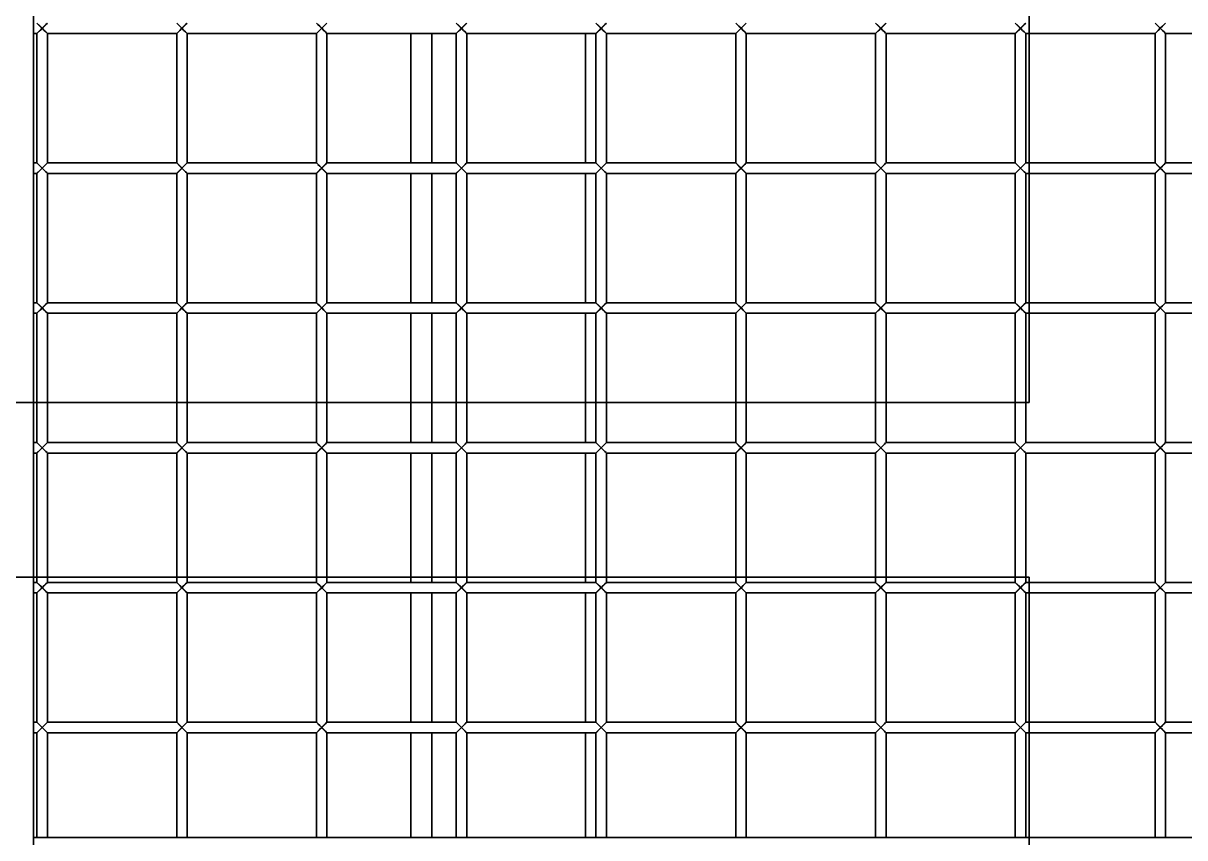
# Model space of a CAD drawing. Header units: millimetres. Extents: x 32496 to 166256, y 3504 to 23939.
# Drawn here: x 70832.1 to 71164.5, y 12556.6 to 12789.6 of the extents above; entities that cross this region are included whole.
import ezdxf

# ---------------------------------------------------------------- set-up
doc = ezdxf.new("R2010")
doc.units = ezdxf.units.MM
doc.layers.get('0').update_dxf_attribs({"lineweight": 35})

# ---------------------------------------------------------------- blocks, each defined once
blk = doc.blocks.new('DRGTJHYTHRTTR')
at = {"color": 7, "linetype": 'Continuous'}
for p, q in [((53199.04, -50285.69), (53199.04, -49732.69)), ((53199.04, -50285.69), (51844.04, -50285.69)), ((53199.04, -50335.69), (51844.04, -50335.69)), ((53199.04, -50735.69), (53199.04, -50335.69))]:
    blk.add_line(p, q, dxfattribs=at)
blk = doc.blocks.new('8-1250')
at = {"linetype": 'Continuous'}
for p, q in [((-2211.13, -33789.43), (-2211.13, -34414.79)), ((-2211.13, -34184.79), (-2210.13, -34184.79)), ((-2210.13, -34181.79), (-2207.13, -34184.79)), ((-2210.13, -34184.79), (-2207.13, -34181.79)), ((-2210.13, -34184.79), (-2210.13, -34221.79)), ((-2210.01, -34184.67), (-2209.22, -34183.88)), ((-2209.22, -34183.88), (-2208.63, -34183.29)), ((-2207.13, -34184.79), (-2170.13, -34184.79)), ((-2207.13, -34184.79), (-2207.13, -34221.79)), ((-2170.13, -34181.79), (-2167.13, -34184.79)), ((-2170.13, -34184.79), (-2167.13, -34181.79)), ((-2170.13, -34184.79), (-2170.13, -34221.79)), ((-2170.01, -34184.67), (-2169.22, -34183.88)), ((-2169.22, -34183.88), (-2168.63, -34183.29)), ((-2167.13, -34184.79), (-2130.13, -34184.79)), ((-2167.13, -34184.79), (-2167.13, -34221.79)), ((-2130.13, -34181.79), (-2127.13, -34184.79)), ((-2130.13, -34184.79), (-2127.13, -34181.79)), ((-2130.13, -34184.79), (-2130.13, -34221.79)), ((-2130.01, -34184.67), (-2129.22, -34183.88)), ((-2129.22, -34183.88), (-2128.63, -34183.29)), ((-2127.13, -34184.79), (-2090.13, -34184.79)), ((-2127.13, -34184.79), (-2127.13, -34221.79)), ((-2103.13, -34221.79), (-2103.13, -34184.79)), ((-2097.13, -34184.79), (-2097.13, -34221.79)), ((-2090.13, -34181.79), (-2087.13, -34184.79)), ((-2090.13, -34184.79), (-2087.13, -34181.79)), ((-2090.13, -34184.79), (-2090.13, -34221.79)), ((-2090.01, -34184.67), (-2089.22, -34183.88)), ((-2089.22, -34183.88), (-2088.63, -34183.29)), ((-2087.13, -34184.79), (-2050.13, -34184.79)), ((-2087.13, -34184.79), (-2087.13, -34221.79)), ((-2053.13, -34184.79), (-2053.13, -34221.79)), ((-2050.13, -34181.79), (-2047.13, -34184.79)), ((-2050.13, -34184.79), (-2047.13, -34181.79)), ((-2050.13, -34184.79), (-2050.13, -34221.79)), ((-2050.01, -34184.67), (-2049.22, -34183.88)), ((-2049.22, -34183.88), (-2048.63, -34183.29)), ((-2047.13, -34184.79), (-2010.13, -34184.79)), ((-2047.13, -34184.79), (-2047.13, -34221.79)), ((-2010.13, -34181.79), (-2007.13, -34184.79)), ((-2010.13, -34184.79), (-2007.13, -34181.79)), ((-2010.13, -34184.79), (-2010.13, -34221.79)), ((-2010.01, -34184.67), (-2009.22, -34183.88)), ((-2009.22, -34183.88), (-2008.63, -34183.29)), ((-2007.13, -34184.79), (-1970.13, -34184.79)), ((-2007.13, -34184.79), (-2007.13, -34221.79)), ((-1970.13, -34181.79), (-1967.13, -34184.79)), ((-1970.13, -34184.79), (-1967.13, -34181.79)), ((-1970.13, -34184.79), (-1970.13, -34221.79)), ((-1970.01, -34184.67), (-1969.22, -34183.88)), ((-1969.22, -34183.88), (-1968.63, -34183.29)), ((-1967.13, -34184.79), (-1930.13, -34184.79)), ((-1967.13, -34184.79), (-1967.13, -34221.79)), ((-1930.13, -34181.79), (-1927.13, -34184.79)), ((-1930.13, -34184.79), (-1927.13, -34181.79)), ((-1930.13, -34184.79), (-1930.13, -34221.79)), ((-1930.01, -34184.67), (-1929.22, -34183.88)), ((-1929.22, -34183.88), (-1928.63, -34183.29)), ((-1927.13, -34184.79), (-1890.13, -34184.79)), ((-1927.13, -34184.79), (-1927.13, -34221.79)), ((-1890.13, -34181.79), (-1887.13, -34184.79)), ((-1890.13, -34184.79), (-1887.13, -34181.79)), ((-1890.13, -34184.79), (-1890.13, -34221.79)), ((-1890.01, -34184.67), (-1889.22, -34183.88)), ((-1889.22, -34183.88), (-1888.63, -34183.29)), ((-1887.13, -34184.79), (-1850.13, -34184.79)), ((-1887.13, -34184.79), (-1887.13, -34221.79)), ((-2211.13, -34221.79), (-2210.13, -34221.79)), ((-2211.13, -34224.79), (-2210.13, -34224.79)), ((-2210.13, -34221.79), (-2207.13, -34224.79)), ((-2210.13, -34224.79), (-2207.13, -34221.79)), ((-2210.13, -34224.79), (-2210.13, -34261.79)), ((-2210.01, -34224.67), (-2209.22, -34223.88)), ((-2209.22, -34223.88), (-2208.63, -34223.29)), ((-2207.13, -34221.79), (-2170.13, -34221.79)), ((-2207.13, -34224.79), (-2170.13, -34224.79)), ((-2207.13, -34224.79), (-2207.13, -34261.79)), ((-2170.13, -34221.79), (-2167.13, -34224.79)), ((-2170.13, -34224.79), (-2167.13, -34221.79)), ((-2170.13, -34224.79), (-2170.13, -34261.79)), ((-2170.01, -34224.67), (-2169.22, -34223.88)), ((-2169.22, -34223.88), (-2168.63, -34223.29)), ((-2167.13, -34221.79), (-2130.13, -34221.79)), ((-2167.13, -34224.79), (-2130.13, -34224.79)), ((-2167.13, -34224.79), (-2167.13, -34261.79)), ((-2130.13, -34221.79), (-2127.13, -34224.79)), ((-2130.13, -34224.79), (-2127.13, -34221.79)), ((-2130.13, -34224.79), (-2130.13, -34261.79)), ((-2130.01, -34224.67), (-2129.22, -34223.88)), ((-2129.22, -34223.88), (-2128.63, -34223.29)), ((-2127.13, -34221.79), (-2090.13, -34221.79)), ((-2127.13, -34224.79), (-2090.13, -34224.79)), ((-2127.13, -34224.79), (-2127.13, -34261.79)), ((-2103.13, -34261.79), (-2103.13, -34224.79)), ((-2097.13, -34224.79), (-2097.13, -34261.79)), ((-2090.13, -34221.79), (-2087.13, -34224.79)), ((-2090.13, -34224.79), (-2087.13, -34221.79)), ((-2090.13, -34224.79), (-2090.13, -34261.79)), ((-2090.01, -34224.67), (-2089.22, -34223.88)), ((-2089.22, -34223.88), (-2088.63, -34223.29)), ((-2087.13, -34221.79), (-2050.13, -34221.79)), ((-2087.13, -34224.79), (-2050.13, -34224.79)), ((-2087.13, -34224.79), (-2087.13, -34261.79)), ((-2053.13, -34224.79), (-2053.13, -34261.79)), ((-2050.13, -34221.79), (-2047.13, -34224.79)), ((-2050.13, -34224.79), (-2047.13, -34221.79)), ((-2050.13, -34224.79), (-2050.13, -34261.79)), ((-2050.01, -34224.67), (-2049.22, -34223.88)), ((-2049.22, -34223.88), (-2048.63, -34223.29)), ((-2047.13, -34221.79), (-2010.13, -34221.79)), ((-2047.13, -34224.79), (-2010.13, -34224.79)), ((-2047.13, -34224.79), (-2047.13, -34261.79)), ((-2010.13, -34221.79), (-2007.13, -34224.79)), ((-2010.13, -34224.79), (-2007.13, -34221.79)), ((-2010.13, -34224.79), (-2010.13, -34261.79)), ((-2010.01, -34224.67), (-2009.22, -34223.88)), ((-2009.22, -34223.88), (-2008.63, -34223.29)), ((-2007.13, -34221.79), (-1970.13, -34221.79)), ((-2007.13, -34224.79), (-1970.13, -34224.79)), ((-2007.13, -34224.79), (-2007.13, -34261.79)), ((-1970.13, -34221.79), (-1967.13, -34224.79)), ((-1970.13, -34224.79), (-1967.13, -34221.79)), ((-1970.13, -34224.79), (-1970.13, -34261.79)), ((-1970.01, -34224.67), (-1969.22, -34223.88)), ((-1969.22, -34223.88), (-1968.63, -34223.29)), ((-1967.13, -34221.79), (-1930.13, -34221.79)), ((-1967.13, -34224.79), (-1930.13, -34224.79)), ((-1967.13, -34224.79), (-1967.13, -34261.79)), ((-1930.13, -34221.79), (-1927.13, -34224.79)), ((-1930.13, -34224.79), (-1927.13, -34221.79)), ((-1930.13, -34224.79), (-1930.13, -34261.79)), ((-1930.01, -34224.67), (-1929.22, -34223.88)), ((-1929.22, -34223.88), (-1928.63, -34223.29)), ((-1927.13, -34221.79), (-1890.13, -34221.79)), ((-1927.13, -34224.79), (-1890.13, -34224.79)), ((-1927.13, -34224.79), (-1927.13, -34261.79)), ((-1890.13, -34221.79), (-1887.13, -34224.79)), ((-1890.13, -34224.79), (-1887.13, -34221.79)), ((-1890.13, -34224.79), (-1890.13, -34261.79)), ((-1890.01, -34224.67), (-1889.22, -34223.88)), ((-1889.22, -34223.88), (-1888.63, -34223.29)), ((-1887.13, -34221.79), (-1850.13, -34221.79)), ((-1887.13, -34224.79), (-1850.13, -34224.79)), ((-1887.13, -34224.79), (-1887.13, -34261.79)), ((-2211.13, -34261.79), (-2210.13, -34261.79)), ((-2211.13, -34264.79), (-2210.13, -34264.79)), ((-2210.13, -34261.79), (-2207.13, -34264.79)), ((-2210.13, -34264.79), (-2207.13, -34261.79)), ((-2210.13, -34264.79), (-2210.13, -34301.79)), ((-2210.01, -34264.67), (-2209.22, -34263.88)), ((-2209.22, -34263.88), (-2208.63, -34263.29)), ((-2207.13, -34261.79), (-2170.13, -34261.79)), ((-2207.13, -34264.79), (-2170.13, -34264.79)), ((-2207.13, -34264.79), (-2207.13, -34301.79)), ((-2170.13, -34261.79), (-2167.13, -34264.79)), ((-2170.13, -34264.79), (-2167.13, -34261.79)), ((-2170.13, -34264.79), (-2170.13, -34301.79)), ((-2170.01, -34264.67), (-2169.22, -34263.88)), ((-2169.22, -34263.88), (-2168.63, -34263.29)), ((-2167.13, -34261.79), (-2130.13, -34261.79)), ((-2167.13, -34264.79), (-2130.13, -34264.79)), ((-2167.13, -34264.79), (-2167.13, -34301.79)), ((-2130.13, -34261.79), (-2127.13, -34264.79)), ((-2130.13, -34264.79), (-2127.13, -34261.79)), ((-2130.13, -34264.79), (-2130.13, -34301.79)), ((-2130.01, -34264.67), (-2129.22, -34263.88)), ((-2129.22, -34263.88), (-2128.63, -34263.29)), ((-2127.13, -34261.79), (-2090.13, -34261.79)), ((-2127.13, -34264.79), (-2090.13, -34264.79)), ((-2127.13, -34264.79), (-2127.13, -34301.79)), ((-2103.13, -34301.79), (-2103.13, -34264.79)), ((-2097.13, -34264.79), (-2097.13, -34301.79)), ((-2090.13, -34261.79), (-2087.13, -34264.79)), ((-2090.13, -34264.79), (-2087.13, -34261.79)), ((-2090.13, -34264.79), (-2090.13, -34301.79)), ((-2090.01, -34264.67), (-2089.22, -34263.88)), ((-2089.22, -34263.88), (-2088.63, -34263.29)), ((-2087.13, -34261.79), (-2050.13, -34261.79)), ((-2087.13, -34264.79), (-2050.13, -34264.79)), ((-2087.13, -34264.79), (-2087.13, -34301.79)), ((-2053.13, -34264.79), (-2053.13, -34301.79)), ((-2050.13, -34261.79), (-2047.13, -34264.79)), ((-2050.13, -34264.79), (-2047.13, -34261.79)), ((-2050.13, -34264.79), (-2050.13, -34301.79)), ((-2050.01, -34264.67), (-2049.22, -34263.88)), ((-2049.22, -34263.88), (-2048.63, -34263.29)), ((-2047.13, -34261.79), (-2010.13, -34261.79)), ((-2047.13, -34264.79), (-2010.13, -34264.79)), ((-2047.13, -34264.79), (-2047.13, -34301.79)), ((-2010.13, -34261.79), (-2007.13, -34264.79)), ((-2010.13, -34264.79), (-2007.13, -34261.79)), ((-2010.13, -34264.79), (-2010.13, -34301.79)), ((-2010.01, -34264.67), (-2009.22, -34263.88)), ((-2009.22, -34263.88), (-2008.63, -34263.29)), ((-2007.13, -34261.79), (-1970.13, -34261.79)), ((-2007.13, -34264.79), (-1970.13, -34264.79)), ((-2007.13, -34264.79), (-2007.13, -34301.79)), ((-1970.13, -34261.79), (-1967.13, -34264.79)), ((-1970.13, -34264.79), (-1967.13, -34261.79)), ((-1970.13, -34264.79), (-1970.13, -34301.79)), ((-1970.01, -34264.67), (-1969.22, -34263.88)), ((-1969.22, -34263.88), (-1968.63, -34263.29)), ((-1967.13, -34261.79), (-1930.13, -34261.79)), ((-1967.13, -34264.79), (-1930.13, -34264.79)), ((-1967.13, -34264.79), (-1967.13, -34301.79)), ((-1930.13, -34261.79), (-1927.13, -34264.79)), ((-1930.13, -34264.79), (-1927.13, -34261.79)), ((-1930.13, -34264.79), (-1930.13, -34301.79)), ((-1930.01, -34264.67), (-1929.22, -34263.88)), ((-1929.22, -34263.88), (-1928.63, -34263.29)), ((-1927.13, -34261.79), (-1890.13, -34261.79)), ((-1927.13, -34264.79), (-1890.13, -34264.79)), ((-1927.13, -34264.79), (-1927.13, -34301.79)), ((-1890.13, -34261.79), (-1887.13, -34264.79)), ((-1890.13, -34264.79), (-1887.13, -34261.79)), ((-1890.13, -34264.79), (-1890.13, -34301.79)), ((-1890.01, -34264.67), (-1889.22, -34263.88)), ((-1889.22, -34263.88), (-1888.63, -34263.29)), ((-1887.13, -34261.79), (-1850.13, -34261.79)), ((-1887.13, -34264.79), (-1850.13, -34264.79)), ((-1887.13, -34264.79), (-1887.13, -34301.79)), ((-2211.13, -34301.79), (-2210.13, -34301.79)), ((-2210.13, -34301.79), (-2207.13, -34304.79)), ((-2210.13, -34304.79), (-2207.13, -34301.79)), ((-2210.01, -34304.67), (-2209.22, -34303.88)), ((-2209.22, -34303.88), (-2208.63, -34303.29)), ((-2207.13, -34301.79), (-2170.13, -34301.79)), ((-2170.13, -34301.79), (-2167.13, -34304.79)), ((-2170.13, -34304.79), (-2167.13, -34301.79)), ((-2170.01, -34304.67), (-2169.22, -34303.88)), ((-2169.22, -34303.88), (-2168.63, -34303.29)), ((-2167.13, -34301.79), (-2130.13, -34301.79)), ((-2130.13, -34301.79), (-2127.13, -34304.79)), ((-2130.13, -34304.79), (-2127.13, -34301.79)), ((-2130.01, -34304.67), (-2129.22, -34303.88)), ((-2129.22, -34303.88), (-2128.63, -34303.29)), ((-2127.13, -34301.79), (-2090.13, -34301.79)), ((-2090.13, -34301.79), (-2087.13, -34304.79)), ((-2090.13, -34304.79), (-2087.13, -34301.79)), ((-2090.01, -34304.67), (-2089.22, -34303.88)), ((-2089.22, -34303.88), (-2088.63, -34303.29)), ((-2087.13, -34301.79), (-2050.13, -34301.79)), ((-2050.13, -34301.79), (-2047.13, -34304.79)), ((-2050.13, -34304.79), (-2047.13, -34301.79)), ((-2050.01, -34304.67), (-2049.22, -34303.88)), ((-2049.22, -34303.88), (-2048.63, -34303.29)), ((-2047.13, -34301.79), (-2010.13, -34301.79)), ((-2010.13, -34301.79), (-2007.13, -34304.79)), ((-2010.13, -34304.79), (-2007.13, -34301.79)), ((-2010.01, -34304.67), (-2009.22, -34303.88)), ((-2009.22, -34303.88), (-2008.63, -34303.29)), ((-2007.13, -34301.79), (-1970.13, -34301.79)), ((-1970.13, -34301.79), (-1967.13, -34304.79)), ((-1970.13, -34304.79), (-1967.13, -34301.79)), ((-1970.01, -34304.67), (-1969.22, -34303.88)), ((-1969.22, -34303.88), (-1968.63, -34303.29)), ((-1967.13, -34301.79), (-1930.13, -34301.79)), ((-1930.13, -34301.79), (-1927.13, -34304.79)), ((-1930.13, -34304.79), (-1927.13, -34301.79)), ((-1930.01, -34304.67), (-1929.22, -34303.88)), ((-1929.22, -34303.88), (-1928.63, -34303.29)), ((-1927.13, -34301.79), (-1890.13, -34301.79)), ((-1890.13, -34301.79), (-1887.13, -34304.79)), ((-1890.13, -34304.79), (-1887.13, -34301.79)), ((-1890.01, -34304.67), (-1889.22, -34303.88)), ((-1889.22, -34303.88), (-1888.63, -34303.29)), ((-1887.13, -34301.79), (-1850.13, -34301.79)), ((-2211.13, -34304.79), (-2210.13, -34304.79)), ((-2210.13, -34304.79), (-2210.13, -34341.79)), ((-2207.13, -34304.79), (-2170.13, -34304.79)), ((-2207.13, -34304.79), (-2207.13, -34341.79)), ((-2170.13, -34304.79), (-2170.13, -34341.79)), ((-2167.13, -34304.79), (-2130.13, -34304.79)), ((-2167.13, -34304.79), (-2167.13, -34341.79)), ((-2130.13, -34304.79), (-2130.13, -34341.79)), ((-2127.13, -34304.79), (-2090.13, -34304.79)), ((-2127.13, -34304.79), (-2127.13, -34341.79)), ((-2103.13, -34341.79), (-2103.13, -34304.79)), ((-2097.13, -34304.79), (-2097.13, -34341.79)), ((-2090.13, -34304.79), (-2090.13, -34341.79)), ((-2087.13, -34304.79), (-2050.13, -34304.79)), ((-2087.13, -34304.79), (-2087.13, -34341.79)), ((-2053.13, -34304.79), (-2053.13, -34341.79)), ((-2050.13, -34304.79), (-2050.13, -34341.79)), ((-2047.13, -34304.79), (-2010.13, -34304.79)), ((-2047.13, -34304.79), (-2047.13, -34341.79)), ((-2010.13, -34304.79), (-2010.13, -34341.79)), ((-2007.13, -34304.79), (-1970.13, -34304.79)), ((-2007.13, -34304.79), (-2007.13, -34341.79)), ((-1970.13, -34304.79), (-1970.13, -34341.79)), ((-1967.13, -34304.79), (-1930.13, -34304.79)), ((-1967.13, -34304.79), (-1967.13, -34341.79)), ((-1930.13, -34304.79), (-1930.13, -34341.79)), ((-1927.13, -34304.79), (-1890.13, -34304.79)), ((-1927.13, -34304.79), (-1927.13, -34341.79)), ((-1890.13, -34304.79), (-1890.13, -34341.79)), ((-1887.13, -34304.79), (-1850.13, -34304.79)), ((-1887.13, -34304.79), (-1887.13, -34341.79)), ((-2211.13, -34341.79), (-2210.13, -34341.79)), ((-2210.13, -34341.79), (-2207.13, -34344.79)), ((-2210.13, -34344.79), (-2207.13, -34341.79)), ((-2210.01, -34344.67), (-2209.22, -34343.88)), ((-2209.22, -34343.88), (-2208.63, -34343.29)), ((-2207.13, -34341.79), (-2170.13, -34341.79)), ((-2170.13, -34341.79), (-2167.13, -34344.79)), ((-2170.13, -34344.79), (-2167.13, -34341.79)), ((-2170.01, -34344.67), (-2169.22, -34343.88)), ((-2169.22, -34343.88), (-2168.63, -34343.29)), ((-2167.13, -34341.79), (-2130.13, -34341.79)), ((-2130.13, -34341.79), (-2127.13, -34344.79)), ((-2130.13, -34344.79), (-2127.13, -34341.79)), ((-2130.01, -34344.67), (-2129.22, -34343.88)), ((-2129.22, -34343.88), (-2128.63, -34343.29)), ((-2127.13, -34341.79), (-2090.13, -34341.79)), ((-2090.13, -34341.79), (-2087.13, -34344.79)), ((-2090.13, -34344.79), (-2087.13, -34341.79)), ((-2090.01, -34344.67), (-2089.22, -34343.88)), ((-2089.22, -34343.88), (-2088.63, -34343.29)), ((-2087.13, -34341.79), (-2050.13, -34341.79)), ((-2050.13, -34341.79), (-2047.13, -34344.79)), ((-2050.13, -34344.79), (-2047.13, -34341.79)), ((-2050.01, -34344.67), (-2049.22, -34343.88)), ((-2049.22, -34343.88), (-2048.63, -34343.29)), ((-2047.13, -34341.79), (-2010.13, -34341.79)), ((-2010.13, -34341.79), (-2007.13, -34344.79)), ((-2010.13, -34344.79), (-2007.13, -34341.79)), ((-2010.01, -34344.67), (-2009.22, -34343.88)), ((-2009.22, -34343.88), (-2008.63, -34343.29)), ((-2007.13, -34341.79), (-1970.13, -34341.79)), ((-1970.13, -34341.79), (-1967.13, -34344.79)), ((-1970.13, -34344.79), (-1967.13, -34341.79)), ((-1970.01, -34344.67), (-1969.22, -34343.88)), ((-1969.22, -34343.88), (-1968.63, -34343.29)), ((-1967.13, -34341.79), (-1930.13, -34341.79)), ((-1930.13, -34341.79), (-1927.13, -34344.79)), ((-1930.13, -34344.79), (-1927.13, -34341.79)), ((-1930.01, -34344.67), (-1929.22, -34343.88)), ((-1929.22, -34343.88), (-1928.63, -34343.29)), ((-1927.13, -34341.79), (-1890.13, -34341.79)), ((-1890.13, -34341.79), (-1887.13, -34344.79)), ((-1890.13, -34344.79), (-1887.13, -34341.79)), ((-1890.01, -34344.67), (-1889.22, -34343.88)), ((-1889.22, -34343.88), (-1888.63, -34343.29)), ((-1887.13, -34341.79), (-1850.13, -34341.79)), ((-2211.13, -34344.79), (-2210.13, -34344.79)), ((-2210.13, -34344.79), (-2210.13, -34381.79)), ((-2207.13, -34344.79), (-2170.13, -34344.79)), ((-2207.13, -34344.79), (-2207.13, -34381.79)), ((-2170.13, -34344.79), (-2170.13, -34381.79)), ((-2167.13, -34344.79), (-2130.13, -34344.79)), ((-2167.13, -34344.79), (-2167.13, -34381.79)), ((-2130.13, -34344.79), (-2130.13, -34381.79)), ((-2127.13, -34344.79), (-2090.13, -34344.79)), ((-2127.13, -34344.79), (-2127.13, -34381.79)), ((-2103.13, -34381.79), (-2103.13, -34344.79)), ((-2097.13, -34344.79), (-2097.13, -34381.79)), ((-2090.13, -34344.79), (-2090.13, -34381.79)), ((-2087.13, -34344.79), (-2050.13, -34344.79)), ((-2087.13, -34344.79), (-2087.13, -34381.79)), ((-2053.13, -34344.79), (-2053.13, -34381.79)), ((-2050.13, -34344.79), (-2050.13, -34381.79)), ((-2047.13, -34344.79), (-2010.13, -34344.79)), ((-2047.13, -34344.79), (-2047.13, -34381.79)), ((-2010.13, -34344.79), (-2010.13, -34381.79)), ((-2007.13, -34344.79), (-1970.13, -34344.79)), ((-2007.13, -34344.79), (-2007.13, -34381.79)), ((-1970.13, -34344.79), (-1970.13, -34381.79)), ((-1967.13, -34344.79), (-1930.13, -34344.79)), ((-1967.13, -34344.79), (-1967.13, -34381.79)), ((-1930.13, -34344.79), (-1930.13, -34381.79)), ((-1927.13, -34344.79), (-1890.13, -34344.79)), ((-1927.13, -34344.79), (-1927.13, -34381.79)), ((-1890.13, -34344.79), (-1890.13, -34381.79)), ((-1887.13, -34344.79), (-1850.13, -34344.79)), ((-1887.13, -34344.79), (-1887.13, -34381.79)), ((-2211.13, -34381.79), (-2210.13, -34381.79)), ((-2210.13, -34381.79), (-2207.13, -34384.79)), ((-2210.13, -34384.79), (-2207.13, -34381.79)), ((-2210.01, -34384.67), (-2209.22, -34383.88)), ((-2209.22, -34383.88), (-2208.63, -34383.29)), ((-2207.13, -34381.79), (-2170.13, -34381.79)), ((-2170.13, -34381.79), (-2167.13, -34384.79)), ((-2170.13, -34384.79), (-2167.13, -34381.79)), ((-2170.01, -34384.67), (-2169.22, -34383.88)), ((-2169.22, -34383.88), (-2168.63, -34383.29)), ((-2167.13, -34381.79), (-2130.13, -34381.79)), ((-2130.13, -34381.79), (-2127.13, -34384.79)), ((-2130.13, -34384.79), (-2127.13, -34381.79)), ((-2130.01, -34384.67), (-2129.22, -34383.88)), ((-2129.22, -34383.88), (-2128.63, -34383.29)), ((-2127.13, -34381.79), (-2090.13, -34381.79)), ((-2090.13, -34381.79), (-2087.13, -34384.79)), ((-2090.13, -34384.79), (-2087.13, -34381.79)), ((-2090.01, -34384.67), (-2089.22, -34383.88)), ((-2089.22, -34383.88), (-2088.63, -34383.29)), ((-2087.13, -34381.79), (-2050.13, -34381.79)), ((-2050.13, -34381.79), (-2047.13, -34384.79)), ((-2050.13, -34384.79), (-2047.13, -34381.79)), ((-2050.01, -34384.67), (-2049.22, -34383.88)), ((-2049.22, -34383.88), (-2048.63, -34383.29)), ((-2047.13, -34381.79), (-2010.13, -34381.79)), ((-2010.13, -34381.79), (-2007.13, -34384.79)), ((-2010.13, -34384.79), (-2007.13, -34381.79)), ((-2010.01, -34384.67), (-2009.22, -34383.88)), ((-2009.22, -34383.88), (-2008.63, -34383.29)), ((-2007.13, -34381.79), (-1970.13, -34381.79)), ((-1970.13, -34381.79), (-1967.13, -34384.79)), ((-1970.13, -34384.79), (-1967.13, -34381.79)), ((-1970.01, -34384.67), (-1969.22, -34383.88)), ((-1969.22, -34383.88), (-1968.63, -34383.29)), ((-1967.13, -34381.79), (-1930.13, -34381.79)), ((-1930.13, -34381.79), (-1927.13, -34384.79)), ((-1930.13, -34384.79), (-1927.13, -34381.79)), ((-1930.01, -34384.67), (-1929.22, -34383.88)), ((-1929.22, -34383.88), (-1928.63, -34383.29)), ((-1927.13, -34381.79), (-1890.13, -34381.79)), ((-1890.13, -34381.79), (-1887.13, -34384.79)), ((-1890.13, -34384.79), (-1887.13, -34381.79)), ((-1890.01, -34384.67), (-1889.22, -34383.88)), ((-1889.22, -34383.88), (-1888.63, -34383.29)), ((-1887.13, -34381.79), (-1850.13, -34381.79)), ((-2211.13, -34384.79), (-2210.13, -34384.79)), ((-2210.13, -34384.79), (-2210.13, -34414.79)), ((-2207.13, -34384.79), (-2170.13, -34384.79)), ((-2207.13, -34384.79), (-2207.13, -34414.79)), ((-2170.13, -34384.79), (-2170.13, -34414.79)), ((-2167.13, -34384.79), (-2130.13, -34384.79)), ((-2167.13, -34384.79), (-2167.13, -34414.79)), ((-2130.13, -34384.79), (-2130.13, -34414.79)), ((-2127.13, -34384.79), (-2090.13, -34384.79)), ((-2127.13, -34384.79), (-2127.13, -34414.79)), ((-2103.13, -34414.79), (-2103.13, -34384.79)), ((-2097.13, -34384.79), (-2097.13, -34414.79)), ((-2090.13, -34384.79), (-2090.13, -34414.79)), ((-2087.13, -34384.79), (-2050.13, -34384.79)), ((-2087.13, -34384.79), (-2087.13, -34414.79)), ((-2053.13, -34384.79), (-2053.13, -34414.79)), ((-2050.13, -34384.79), (-2050.13, -34414.79)), ((-2047.13, -34384.79), (-2010.13, -34384.79)), ((-2047.13, -34384.79), (-2047.13, -34414.79)), ((-2010.13, -34384.79), (-2010.13, -34414.79)), ((-2007.13, -34384.79), (-1970.13, -34384.79)), ((-2007.13, -34384.79), (-2007.13, -34414.79)), ((-1970.13, -34384.79), (-1970.13, -34414.79)), ((-1967.13, -34384.79), (-1930.13, -34384.79)), ((-1967.13, -34384.79), (-1967.13, -34414.79)), ((-1930.13, -34384.79), (-1930.13, -34414.79)), ((-1927.13, -34384.79), (-1890.13, -34384.79)), ((-1927.13, -34384.79), (-1927.13, -34414.79)), ((-1890.13, -34384.79), (-1890.13, -34414.79)), ((-1887.13, -34384.79), (-1850.13, -34384.79)), ((-1887.13, -34384.79), (-1887.13, -34414.79)), ((-2211.13, -34414.79), (-1585.13, -34414.79)), ((-2211.13, -34434.15), (-2211.13, -34414.79))]:
    blk.add_line(p, q, dxfattribs=at)
for points in [[(-2208.63, -34183.29), (-2209.21, -34182.7), (-2209.69, -34182.23)], [(-2207.24, -34181.9), (-2207.56, -34182.22), (-2208.05, -34182.71), (-2208.63, -34183.29)], [(-2208.63, -34183.29), (-2208.04, -34183.88), (-2207.57, -34184.35), (-2207.24, -34184.67)], [(-2168.63, -34183.29), (-2169.21, -34182.7), (-2169.69, -34182.23)], [(-2167.24, -34181.9), (-2167.56, -34182.22), (-2168.05, -34182.71), (-2168.63, -34183.29)], [(-2168.63, -34183.29), (-2168.04, -34183.88), (-2167.57, -34184.35), (-2167.24, -34184.67)], [(-2128.63, -34183.29), (-2129.21, -34182.7), (-2129.69, -34182.23)], [(-2127.24, -34181.9), (-2127.56, -34182.22), (-2128.05, -34182.71), (-2128.63, -34183.29)], [(-2128.63, -34183.29), (-2128.04, -34183.88), (-2127.57, -34184.35), (-2127.24, -34184.67)], [(-2088.63, -34183.29), (-2089.21, -34182.7), (-2089.69, -34182.23)], [(-2087.24, -34181.9), (-2087.56, -34182.22), (-2088.05, -34182.71), (-2088.63, -34183.29)], [(-2088.63, -34183.29), (-2088.04, -34183.88), (-2087.57, -34184.35), (-2087.24, -34184.67)], [(-2048.63, -34183.29), (-2049.21, -34182.7), (-2049.69, -34182.23)], [(-2047.24, -34181.9), (-2047.56, -34182.22), (-2048.05, -34182.71), (-2048.63, -34183.29)], [(-2048.63, -34183.29), (-2048.04, -34183.88), (-2047.57, -34184.35), (-2047.24, -34184.67)], [(-2008.63, -34183.29), (-2009.21, -34182.7), (-2009.69, -34182.23)], [(-2007.24, -34181.9), (-2007.56, -34182.22), (-2008.05, -34182.71), (-2008.63, -34183.29)], [(-2008.63, -34183.29), (-2008.04, -34183.88), (-2007.57, -34184.35), (-2007.24, -34184.67)], [(-1968.63, -34183.29), (-1969.21, -34182.7), (-1969.69, -34182.23)], [(-1967.24, -34181.9), (-1967.56, -34182.22), (-1968.05, -34182.71), (-1968.63, -34183.29)], [(-1968.63, -34183.29), (-1968.04, -34183.88), (-1967.57, -34184.35), (-1967.24, -34184.67)], [(-1928.63, -34183.29), (-1929.21, -34182.7), (-1929.69, -34182.23)], [(-1927.24, -34181.9), (-1927.56, -34182.22), (-1928.05, -34182.71), (-1928.63, -34183.29)], [(-1928.63, -34183.29), (-1928.04, -34183.88), (-1927.57, -34184.35), (-1927.24, -34184.67)], [(-1888.63, -34183.29), (-1889.21, -34182.7), (-1889.69, -34182.23)], [(-1887.24, -34181.9), (-1887.56, -34182.22), (-1888.05, -34182.71), (-1888.63, -34183.29)], [(-1888.63, -34183.29), (-1888.04, -34183.88), (-1887.57, -34184.35), (-1887.24, -34184.67)], [(-2208.63, -34223.29), (-2209.21, -34222.7), (-2209.69, -34222.23)], [(-2207.24, -34221.9), (-2207.56, -34222.22), (-2208.05, -34222.71), (-2208.63, -34223.29)], [(-2208.63, -34223.29), (-2208.04, -34223.88), (-2207.57, -34224.35), (-2207.24, -34224.67)], [(-2168.63, -34223.29), (-2169.21, -34222.7), (-2169.69, -34222.23)], [(-2167.24, -34221.9), (-2167.56, -34222.22), (-2168.05, -34222.71), (-2168.63, -34223.29)], [(-2168.63, -34223.29), (-2168.04, -34223.88), (-2167.57, -34224.35), (-2167.24, -34224.67)], [(-2128.63, -34223.29), (-2129.21, -34222.7), (-2129.69, -34222.23)], [(-2127.24, -34221.9), (-2127.56, -34222.22), (-2128.05, -34222.71), (-2128.63, -34223.29)], [(-2128.63, -34223.29), (-2128.04, -34223.88), (-2127.57, -34224.35), (-2127.24, -34224.67)], [(-2088.63, -34223.29), (-2089.21, -34222.7), (-2089.69, -34222.23)], [(-2087.24, -34221.9), (-2087.56, -34222.22), (-2088.05, -34222.71), (-2088.63, -34223.29)], [(-2088.63, -34223.29), (-2088.04, -34223.88), (-2087.57, -34224.35), (-2087.24, -34224.67)], [(-2048.63, -34223.29), (-2049.21, -34222.7), (-2049.69, -34222.23)], [(-2047.24, -34221.9), (-2047.56, -34222.22), (-2048.05, -34222.71), (-2048.63, -34223.29)], [(-2048.63, -34223.29), (-2048.04, -34223.88), (-2047.57, -34224.35), (-2047.24, -34224.67)], [(-2008.63, -34223.29), (-2009.21, -34222.7), (-2009.69, -34222.23)], [(-2007.24, -34221.9), (-2007.56, -34222.22), (-2008.05, -34222.71), (-2008.63, -34223.29)], [(-2008.63, -34223.29), (-2008.04, -34223.88), (-2007.57, -34224.35), (-2007.24, -34224.67)], [(-1968.63, -34223.29), (-1969.21, -34222.7), (-1969.69, -34222.23)], [(-1967.24, -34221.9), (-1967.56, -34222.22), (-1968.05, -34222.71), (-1968.63, -34223.29)], [(-1968.63, -34223.29), (-1968.04, -34223.88), (-1967.57, -34224.35), (-1967.24, -34224.67)], [(-1928.63, -34223.29), (-1929.21, -34222.7), (-1929.69, -34222.23)], [(-1927.24, -34221.9), (-1927.56, -34222.22), (-1928.05, -34222.71), (-1928.63, -34223.29)], [(-1928.63, -34223.29), (-1928.04, -34223.88), (-1927.57, -34224.35), (-1927.24, -34224.67)], [(-1888.63, -34223.29), (-1889.21, -34222.7), (-1889.69, -34222.23)], [(-1887.24, -34221.9), (-1887.56, -34222.22), (-1888.05, -34222.71), (-1888.63, -34223.29)], [(-1888.63, -34223.29), (-1888.04, -34223.88), (-1887.57, -34224.35), (-1887.24, -34224.67)], [(-2208.63, -34263.29), (-2209.21, -34262.7), (-2209.69, -34262.23)], [(-2207.24, -34261.9), (-2207.56, -34262.22), (-2208.05, -34262.71), (-2208.63, -34263.29)], [(-2208.63, -34263.29), (-2208.04, -34263.88), (-2207.57, -34264.35), (-2207.24, -34264.67)], [(-2168.63, -34263.29), (-2169.21, -34262.7), (-2169.69, -34262.23)], [(-2167.24, -34261.9), (-2167.56, -34262.22), (-2168.05, -34262.71), (-2168.63, -34263.29)], [(-2168.63, -34263.29), (-2168.04, -34263.88), (-2167.57, -34264.35), (-2167.24, -34264.67)], [(-2128.63, -34263.29), (-2129.21, -34262.7), (-2129.69, -34262.23)], [(-2127.24, -34261.9), (-2127.56, -34262.22), (-2128.05, -34262.71), (-2128.63, -34263.29)], [(-2128.63, -34263.29), (-2128.04, -34263.88), (-2127.57, -34264.35), (-2127.24, -34264.67)], [(-2088.63, -34263.29), (-2089.21, -34262.7), (-2089.69, -34262.23)], [(-2087.24, -34261.9), (-2087.56, -34262.22), (-2088.05, -34262.71), (-2088.63, -34263.29)], [(-2088.63, -34263.29), (-2088.04, -34263.88), (-2087.57, -34264.35), (-2087.24, -34264.67)], [(-2048.63, -34263.29), (-2049.21, -34262.7), (-2049.69, -34262.23)], [(-2047.24, -34261.9), (-2047.56, -34262.22), (-2048.05, -34262.71), (-2048.63, -34263.29)], [(-2048.63, -34263.29), (-2048.04, -34263.88), (-2047.57, -34264.35), (-2047.24, -34264.67)], [(-2008.63, -34263.29), (-2009.21, -34262.7), (-2009.69, -34262.23)], [(-2007.24, -34261.9), (-2007.56, -34262.22), (-2008.05, -34262.71), (-2008.63, -34263.29)], [(-2008.63, -34263.29), (-2008.04, -34263.88), (-2007.57, -34264.35), (-2007.24, -34264.67)], [(-1968.63, -34263.29), (-1969.21, -34262.7), (-1969.69, -34262.23)], [(-1967.24, -34261.9), (-1967.56, -34262.22), (-1968.05, -34262.71), (-1968.63, -34263.29)], [(-1968.63, -34263.29), (-1968.04, -34263.88), (-1967.57, -34264.35), (-1967.24, -34264.67)], [(-1928.63, -34263.29), (-1929.21, -34262.7), (-1929.69, -34262.23)], [(-1927.24, -34261.9), (-1927.56, -34262.22), (-1928.05, -34262.71), (-1928.63, -34263.29)], [(-1928.63, -34263.29), (-1928.04, -34263.88), (-1927.57, -34264.35), (-1927.24, -34264.67)], [(-1888.63, -34263.29), (-1889.21, -34262.7), (-1889.69, -34262.23)], [(-1887.24, -34261.9), (-1887.56, -34262.22), (-1888.05, -34262.71), (-1888.63, -34263.29)], [(-1888.63, -34263.29), (-1888.04, -34263.88), (-1887.57, -34264.35), (-1887.24, -34264.67)], [(-2208.63, -34303.29), (-2209.21, -34302.7), (-2209.69, -34302.23)], [(-2207.24, -34301.9), (-2207.56, -34302.22), (-2208.05, -34302.71), (-2208.63, -34303.29)], [(-2208.63, -34303.29), (-2208.04, -34303.88), (-2207.57, -34304.35), (-2207.24, -34304.67)], [(-2168.63, -34303.29), (-2169.21, -34302.7), (-2169.69, -34302.23)], [(-2167.24, -34301.9), (-2167.56, -34302.22), (-2168.05, -34302.71), (-2168.63, -34303.29)], [(-2168.63, -34303.29), (-2168.04, -34303.88), (-2167.57, -34304.35), (-2167.24, -34304.67)], [(-2128.63, -34303.29), (-2129.21, -34302.7), (-2129.69, -34302.23)], [(-2127.24, -34301.9), (-2127.56, -34302.22), (-2128.05, -34302.71), (-2128.63, -34303.29)], [(-2128.63, -34303.29), (-2128.04, -34303.88), (-2127.57, -34304.35), (-2127.24, -34304.67)], [(-2088.63, -34303.29), (-2089.21, -34302.7), (-2089.69, -34302.23)], [(-2087.24, -34301.9), (-2087.56, -34302.22), (-2088.05, -34302.71), (-2088.63, -34303.29)], [(-2088.63, -34303.29), (-2088.04, -34303.88), (-2087.57, -34304.35), (-2087.24, -34304.67)], [(-2048.63, -34303.29), (-2049.21, -34302.7), (-2049.69, -34302.23)], [(-2047.24, -34301.9), (-2047.56, -34302.22), (-2048.05, -34302.71), (-2048.63, -34303.29)], [(-2048.63, -34303.29), (-2048.04, -34303.88), (-2047.57, -34304.35), (-2047.24, -34304.67)], [(-2008.63, -34303.29), (-2009.21, -34302.7), (-2009.69, -34302.23)], [(-2007.24, -34301.9), (-2007.56, -34302.22), (-2008.05, -34302.71), (-2008.63, -34303.29)], [(-2008.63, -34303.29), (-2008.04, -34303.88), (-2007.57, -34304.35), (-2007.24, -34304.67)], [(-1968.63, -34303.29), (-1969.21, -34302.7), (-1969.69, -34302.23)], [(-1967.24, -34301.9), (-1967.56, -34302.22), (-1968.05, -34302.71), (-1968.63, -34303.29)], [(-1968.63, -34303.29), (-1968.04, -34303.88), (-1967.57, -34304.35), (-1967.24, -34304.67)], [(-1928.63, -34303.29), (-1929.21, -34302.7), (-1929.69, -34302.23)], [(-1927.24, -34301.9), (-1927.56, -34302.22), (-1928.05, -34302.71), (-1928.63, -34303.29)], [(-1928.63, -34303.29), (-1928.04, -34303.88), (-1927.57, -34304.35), (-1927.24, -34304.67)], [(-1888.63, -34303.29), (-1889.21, -34302.7), (-1889.69, -34302.23)], [(-1887.24, -34301.9), (-1887.56, -34302.22), (-1888.05, -34302.71), (-1888.63, -34303.29)], [(-1888.63, -34303.29), (-1888.04, -34303.88), (-1887.57, -34304.35), (-1887.24, -34304.67)], [(-2208.63, -34343.29), (-2209.21, -34342.7), (-2209.69, -34342.23)], [(-2207.24, -34341.9), (-2207.56, -34342.22), (-2208.05, -34342.71), (-2208.63, -34343.29)], [(-2208.63, -34343.29), (-2208.04, -34343.88), (-2207.57, -34344.35), (-2207.24, -34344.67)], [(-2168.63, -34343.29), (-2169.21, -34342.7), (-2169.69, -34342.23)], [(-2167.24, -34341.9), (-2167.56, -34342.22), (-2168.05, -34342.71), (-2168.63, -34343.29)], [(-2168.63, -34343.29), (-2168.04, -34343.88), (-2167.57, -34344.35), (-2167.24, -34344.67)], [(-2128.63, -34343.29), (-2129.21, -34342.7), (-2129.69, -34342.23)], [(-2127.24, -34341.9), (-2127.56, -34342.22), (-2128.05, -34342.71), (-2128.63, -34343.29)], [(-2128.63, -34343.29), (-2128.04, -34343.88), (-2127.57, -34344.35), (-2127.24, -34344.67)], [(-2088.63, -34343.29), (-2089.21, -34342.7), (-2089.69, -34342.23)], [(-2087.24, -34341.9), (-2087.56, -34342.22), (-2088.05, -34342.71), (-2088.63, -34343.29)], [(-2088.63, -34343.29), (-2088.04, -34343.88), (-2087.57, -34344.35), (-2087.24, -34344.67)], [(-2048.63, -34343.29), (-2049.21, -34342.7), (-2049.69, -34342.23)], [(-2047.24, -34341.9), (-2047.56, -34342.22), (-2048.05, -34342.71), (-2048.63, -34343.29)], [(-2048.63, -34343.29), (-2048.04, -34343.88), (-2047.57, -34344.35), (-2047.24, -34344.67)], [(-2008.63, -34343.29), (-2009.21, -34342.7), (-2009.69, -34342.23)], [(-2007.24, -34341.9), (-2007.56, -34342.22), (-2008.05, -34342.71), (-2008.63, -34343.29)], [(-2008.63, -34343.29), (-2008.04, -34343.88), (-2007.57, -34344.35), (-2007.24, -34344.67)], [(-1968.63, -34343.29), (-1969.21, -34342.7), (-1969.69, -34342.23)], [(-1967.24, -34341.9), (-1967.56, -34342.22), (-1968.05, -34342.71), (-1968.63, -34343.29)], [(-1968.63, -34343.29), (-1968.04, -34343.88), (-1967.57, -34344.35), (-1967.24, -34344.67)], [(-1928.63, -34343.29), (-1929.21, -34342.7), (-1929.69, -34342.23)], [(-1927.24, -34341.9), (-1927.56, -34342.22), (-1928.05, -34342.71), (-1928.63, -34343.29)], [(-1928.63, -34343.29), (-1928.04, -34343.88), (-1927.57, -34344.35), (-1927.24, -34344.67)], [(-1888.63, -34343.29), (-1889.21, -34342.7), (-1889.69, -34342.23)], [(-1887.24, -34341.9), (-1887.56, -34342.22), (-1888.05, -34342.71), (-1888.63, -34343.29)], [(-1888.63, -34343.29), (-1888.04, -34343.88), (-1887.57, -34344.35), (-1887.24, -34344.67)], [(-2208.63, -34383.29), (-2209.21, -34382.7), (-2209.69, -34382.23)], [(-2207.24, -34381.9), (-2207.56, -34382.22), (-2208.05, -34382.71), (-2208.63, -34383.29)], [(-2208.63, -34383.29), (-2208.04, -34383.88), (-2207.57, -34384.35), (-2207.24, -34384.67)], [(-2168.63, -34383.29), (-2169.21, -34382.7), (-2169.69, -34382.23)], [(-2167.24, -34381.9), (-2167.56, -34382.22), (-2168.05, -34382.71), (-2168.63, -34383.29)], [(-2168.63, -34383.29), (-2168.04, -34383.88), (-2167.57, -34384.35), (-2167.24, -34384.67)], [(-2128.63, -34383.29), (-2129.21, -34382.7), (-2129.69, -34382.23)], [(-2127.24, -34381.9), (-2127.56, -34382.22), (-2128.05, -34382.71), (-2128.63, -34383.29)], [(-2128.63, -34383.29), (-2128.04, -34383.88), (-2127.57, -34384.35), (-2127.24, -34384.67)], [(-2088.63, -34383.29), (-2089.21, -34382.7), (-2089.69, -34382.23)], [(-2087.24, -34381.9), (-2087.56, -34382.22), (-2088.05, -34382.71), (-2088.63, -34383.29)], [(-2088.63, -34383.29), (-2088.04, -34383.88), (-2087.57, -34384.35), (-2087.24, -34384.67)], [(-2048.63, -34383.29), (-2049.21, -34382.7), (-2049.69, -34382.23)], [(-2047.24, -34381.9), (-2047.56, -34382.22), (-2048.05, -34382.71), (-2048.63, -34383.29)], [(-2048.63, -34383.29), (-2048.04, -34383.88), (-2047.57, -34384.35), (-2047.24, -34384.67)], [(-2008.63, -34383.29), (-2009.21, -34382.7), (-2009.69, -34382.23)], [(-2007.24, -34381.9), (-2007.56, -34382.22), (-2008.05, -34382.71), (-2008.63, -34383.29)], [(-2008.63, -34383.29), (-2008.04, -34383.88), (-2007.57, -34384.35), (-2007.24, -34384.67)], [(-1968.63, -34383.29), (-1969.21, -34382.7), (-1969.69, -34382.23)], [(-1967.24, -34381.9), (-1967.56, -34382.22), (-1968.05, -34382.71), (-1968.63, -34383.29)], [(-1968.63, -34383.29), (-1968.04, -34383.88), (-1967.57, -34384.35), (-1967.24, -34384.67)], [(-1928.63, -34383.29), (-1929.21, -34382.7), (-1929.69, -34382.23)], [(-1927.24, -34381.9), (-1927.56, -34382.22), (-1928.05, -34382.71), (-1928.63, -34383.29)], [(-1928.63, -34383.29), (-1928.04, -34383.88), (-1927.57, -34384.35), (-1927.24, -34384.67)], [(-1888.63, -34383.29), (-1889.21, -34382.7), (-1889.69, -34382.23)], [(-1887.24, -34381.9), (-1887.56, -34382.22), (-1888.05, -34382.71), (-1888.63, -34383.29)], [(-1888.63, -34383.29), (-1888.04, -34383.88), (-1887.57, -34384.35), (-1887.24, -34384.67)]]:
    blk.add_lwpolyline(points, dxfattribs=at)

msp = doc.modelspace()

# ---------------------------------------------------------------- block references
at = {"color": 6}
msp.add_blockref('8-1250', (73046.131, 46971.457), dxfattribs=at)
msp.add_blockref('DRGTJHYTHRTTR', (17920.951, 62966.819))

doc.saveas('drawing.dxf')
